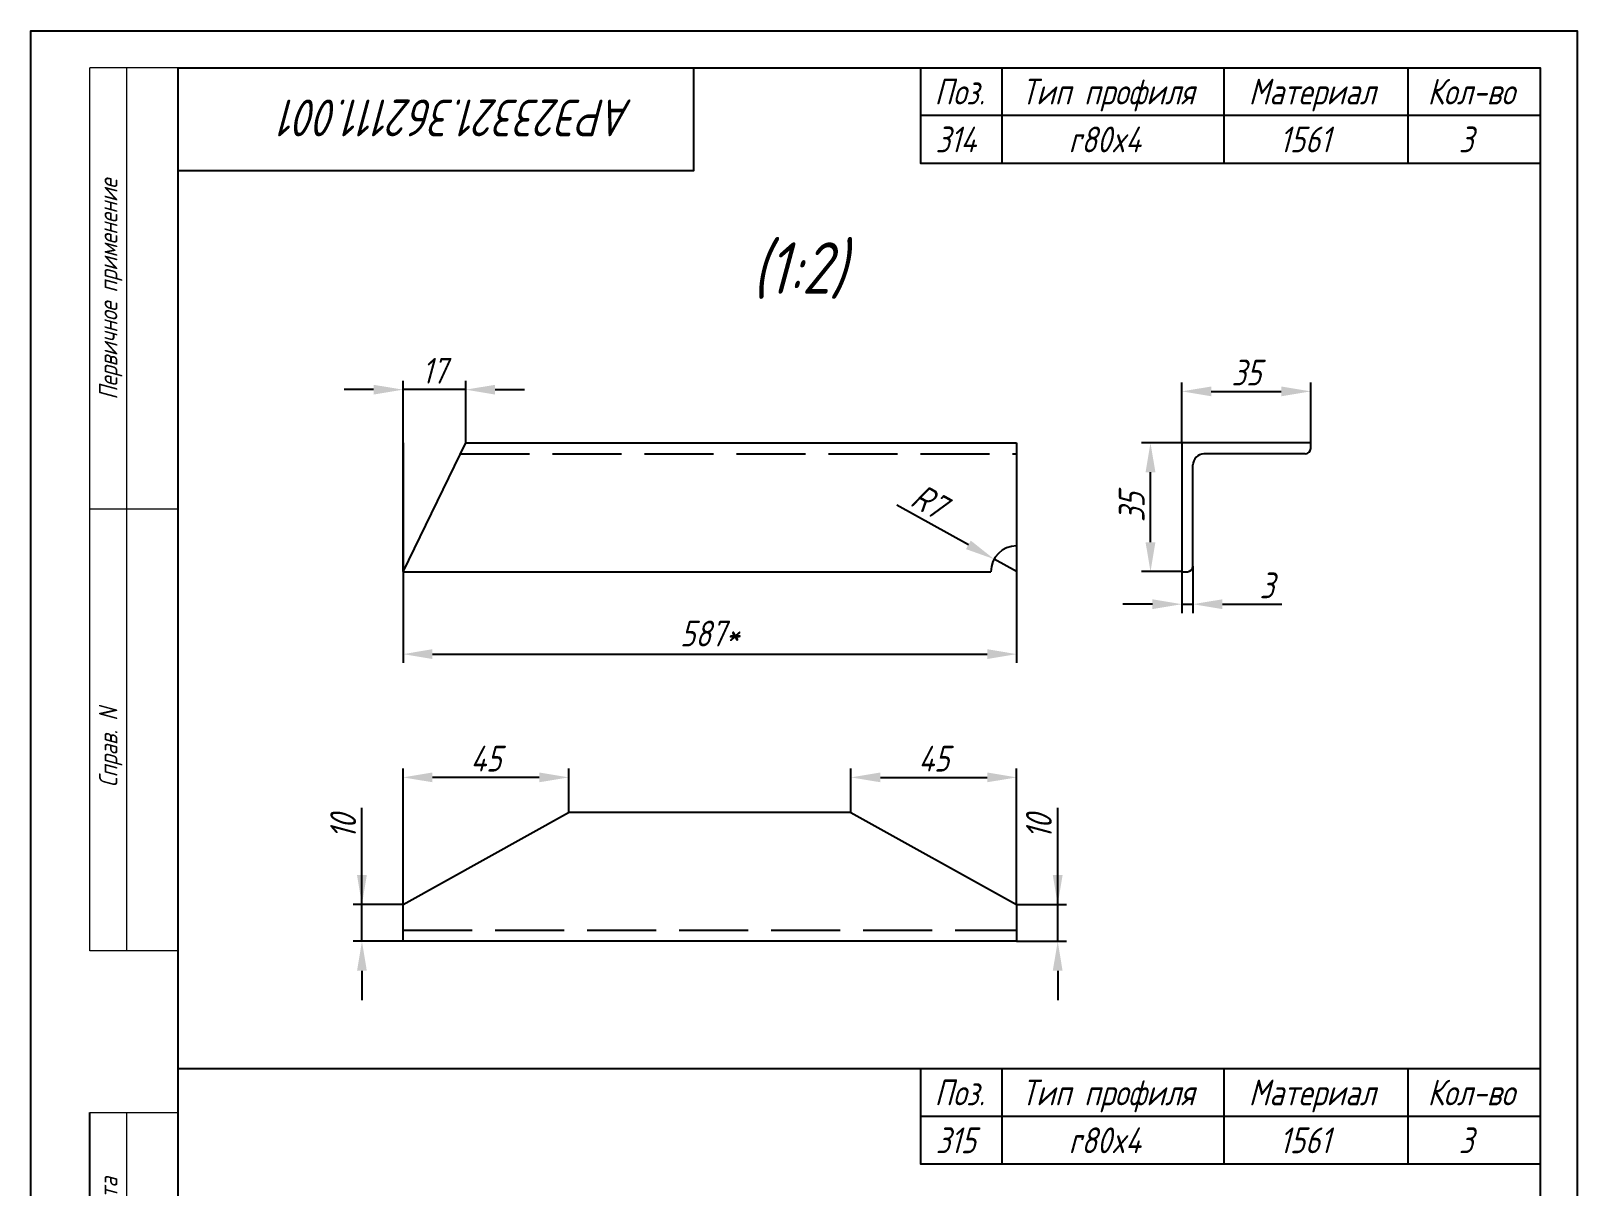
# Model space of a CAD drawing. Header units: millimetres. Extents: x -37166 to -34073, y -441 to 2979.
# Drawn here: x -36047 to -35837, y 740.4 to 897.4 of the extents above; entities that cross this region are included whole.
import ezdxf
from ezdxf.enums import TextEntityAlignment as Align

# ---------------------------------------------------------------- set-up
doc = ezdxf.new("R2010")
doc.units = ezdxf.units.MM
doc.header["$PDSIZE"] = -1
doc.linetypes.add('Short_dashed', pattern=[5, 3.75, -1.25])
doc.linetypes.add('SLD-Сплошная', pattern=[0])
for name, color, linetype in [('Frame', 6, 'Continuous'), ('ОСНОВНАЯ_НАДПИСЬ', 7, 'SLD-Сплошная'), ('ЧЕРТЕЖ', 7, 'Continuous')]:
    doc.layers.add(name, color=color, linetype=linetype)
doc.styles.add('SLDTEXTSTYLE0', font='ГОСТ тип А наклонный.ttf')
doc.styles.get("Standard").update_dxf_attribs({"font": 'ГОСТ тип А наклонный.ttf'})
doc.styles.add('ГОСТ', font='ГОСТ тип А.ttf', dxfattribs={"oblique": 15})
doc.dimstyles.new('dim1', dxfattribs={"dimtxt": 3.5, "dimasz": 4, "dimexe": 1.2, "dimexo": 0, "dimgap": 0.8, "dimtad": 1, "dimdec": 0, "dimdsep": 46, "dimtxsty": 'Standard', "dimcen": 5, "dimadec": 0, "dimazin": 0, "dimtfac": 1, "dimtdec": 0, "dimtmove": 0, "dimatfit": 3, "dimfxl": 0, "dimtolj": 1, "dimtzin": 0, "dimarcsym": 0})

# ---------------------------------------------------------------- blocks, each defined once
blk = doc.blocks.new('stamp-side-22600')
at = {"layer": 'Frame'}
blk.add_line((-12, 0), (-12, 145), dxfattribs=at)
at = {"layer": 'Frame', "lineweight": 13}
for p, q in [((-12, 145), (0, 145)), ((-12, 110), (0, 110)), ((0, 85), (-12, 85)), ((-12, 60), (0, 60)), ((0, 25), (-12, 25)), ((0, 0), (-12, 0))]:
    blk.add_line(p, q, dxfattribs=at)
at = {"layer": 'Frame', "color": 7, "lineweight": 13}
blk.add_line((-7, 145), (-7, 0), dxfattribs=at)
at = {"color": 7, "lineweight": 13, "style": 'ГОСТ', "oblique": 15}
for s, p in [('Подпись и дата', (-8.25, 115.55)), ('Инв. N дубл.', (-8.25, 88.76)), ('Взамен инв. N', (-8.25, 61.42)), ('Подпись и дата', (-8.25, 30.25)), ('Инв. N подл.', (-8.25, 2.97))]:
    blk.add_text(s, height=2.5, rotation=90, dxfattribs=at).set_placement(p)
blk = doc.blocks.new('stamp-side-w22600')
at = {"layer": 'Frame', "lineweight": 13}
for p, q in [((0, 287), (-12, 287)), ((-12, 167), (-12, 287)), ((0, 227), (-12, 227)), ((0, 167), (-12, 167))]:
    blk.add_line(p, q, dxfattribs=at)
at = {"layer": 'Frame', "color": 7, "lineweight": 13}
blk.add_line((-7, 287), (-7, 167), dxfattribs=at)
blk.add_blockref('stamp-side-22600', (0, 0))
at = {"color": 7, "lineweight": 13, "style": 'ГОСТ', "oblique": 15}
for s, p in [('Первичное применение', (-8.25, 241.89)), ('Справ. N', (-8.25, 189.23))]:
    blk.add_text(s, height=2.5, rotation=90, dxfattribs=at).set_placement(p)
blk = doc.blocks.new('A4-vert-gost-02-Neptun')
at = {"layer": 'Frame', "color": 7}
blk.add_lwpolyline([(0, 0), (0, 297), (210, 297), (210, 0)], close=True, dxfattribs=at)
at = {"layer": 'Frame'}
blk.add_lwpolyline([(20, 5), (20, 292), (205, 292), (205, 5)], close=True, dxfattribs=at)
blk.add_lwpolyline([(90, 292), (90, 278), (20, 278)], dxfattribs=at)
blk.add_blockref('stamp-side-w22600', (20, 5))
at = {"layer": 'ОСНОВНАЯ_НАДПИСЬ', "lineweight": 13, "style": 'SLDTEXTSTYLE0', "oblique": 7.5}
blk.add_attdef('PAGE', text='', height=3.5, dxfattribs=at).set_placement((199.52, 7.97), align=Align.CENTER)
at = {"layer": 'ЧЕРТЕЖ', "style": 'ГОСТ', "oblique": 15}
blk.add_attdef('НОМЕР ЧЕРТЕЖА', text='', height=5, rotation=180, dxfattribs=at).set_placement((58.02, 285.18), align=Align.MIDDLE_CENTER)
blk.add_attdef('Номер чертежа', text='', height=7, dxfattribs=at).set_placement((141.15, 13.28), align=Align.MIDDLE_CENTER)
blk = doc.blocks.new('*D6710')
at = {"color": 0, "lineweight": -2}
for p, q in [((-35996.45, 841.37), (-35996.45, 811.46)), ((-35913.11, 827.37), (-35913.11, 811.46)), ((-35992.45, 812.66), (-35917.11, 812.66))]:
    blk.add_line(p, q, dxfattribs=at)
at = {"color": 0}
for points in [[(-35992.45, 813.33), (-35992.45, 812), (-35996.45, 812.66)], [(-35917.11, 812), (-35917.11, 813.33), (-35913.11, 812.66)]]:
    blk.add_solid(points, dxfattribs=at)
at = {"layer": 'Defpoints', "color": 0}
for p in [(-35996.45, 841.37), (-35913.11, 827.37), (-35913.11, 812.66)]:
    blk.add_point(p, dxfattribs=at)
at = {"color": 0, "insert": (-35954.78, 815.46), "char_height": 3.5, "attachment_point": 5}
blk.add_mtext('\\A1;587*', dxfattribs=at)
blk = doc.blocks.new('*D6711')
at = {"color": 0, "lineweight": -2}
for p, q in [((-36000.45, 848.6), (-36004.45, 848.6)), ((-35996.45, 823.87), (-35996.45, 849.8)), ((-35987.94, 848.6), (-35996.45, 848.6)), ((-35987.94, 841.37), (-35987.94, 849.8)), ((-35983.94, 848.6), (-35979.94, 848.6))]:
    blk.add_line(p, q, dxfattribs=at)
at = {"color": 0}
for points in [[(-36000.45, 847.93), (-36000.45, 849.26), (-35996.45, 848.6)], [(-35983.94, 849.26), (-35983.94, 847.93), (-35987.94, 848.6)]]:
    blk.add_solid(points, dxfattribs=at)
at = {"layer": 'Defpoints', "color": 0}
for p in [(-35996.45, 848.6), (-35987.94, 841.37), (-35996.45, 823.87)]:
    blk.add_point(p, dxfattribs=at)
at = {"color": 0, "insert": (-35992.2, 851.17), "char_height": 3.5, "attachment_point": 5}
blk.add_mtext('\\A1;17', dxfattribs=at)
blk = doc.blocks.new('*D6712')
at = {"color": 0, "lineweight": -2}
for p, q in [((-35935.61, 791.14), (-35935.61, 797.11)), ((-35931.61, 795.91), (-35917.11, 795.91)), ((-35913.11, 778.64), (-35913.11, 797.11))]:
    blk.add_line(p, q, dxfattribs=at)
at = {"color": 0}
for points in [[(-35931.61, 796.58), (-35931.61, 795.25), (-35935.61, 795.91)], [(-35917.11, 795.25), (-35917.11, 796.58), (-35913.11, 795.91)]]:
    blk.add_solid(points, dxfattribs=at)
at = {"layer": 'Defpoints', "color": 0}
for p in [(-35913.11, 795.91), (-35935.61, 791.14), (-35913.11, 778.64)]:
    blk.add_point(p, dxfattribs=at)
at = {"color": 0, "insert": (-35924.36, 798.46), "char_height": 3.5, "attachment_point": 5}
blk.add_mtext('\\A1;45', dxfattribs=at)
blk = doc.blocks.new('*D6713')
at = {"color": 0, "lineweight": -2}
for p, q in [((-35907.53, 778.64), (-35907.53, 791.76)), ((-35907.53, 782.64), (-35907.53, 786.64)), ((-35913.11, 778.64), (-35906.33, 778.64)), ((-35907.53, 773.64), (-35907.53, 778.64)), ((-35913.11, 773.64), (-35906.33, 773.64)), ((-35907.53, 769.64), (-35907.53, 765.64))]:
    blk.add_line(p, q, dxfattribs=at)
at = {"color": 0}
for points in [[(-35908.2, 782.64), (-35906.87, 782.64), (-35907.53, 778.64)], [(-35906.87, 769.64), (-35908.2, 769.64), (-35907.53, 773.64)]]:
    blk.add_solid(points, dxfattribs=at)
at = {"layer": 'Defpoints', "color": 0}
for p in [(-35913.11, 778.64), (-35907.53, 778.64), (-35913.11, 773.64)]:
    blk.add_point(p, dxfattribs=at)
at = {"color": 0, "insert": (-35910.08, 789.2), "char_height": 3.5, "attachment_point": 5, "rotation": 90}
blk.add_mtext('\\A1;10', dxfattribs=at)
blk = doc.blocks.new('*D6714')
at = {"color": 0, "lineweight": -2}
for p, q in [((-35996.45, 778.64), (-35996.45, 797.11)), ((-35977.95, 795.91), (-35992.45, 795.91)), ((-35973.95, 791.14), (-35973.95, 797.11))]:
    blk.add_line(p, q, dxfattribs=at)
at = {"color": 0}
for points in [[(-35992.45, 796.58), (-35992.45, 795.25), (-35996.45, 795.91)], [(-35977.95, 795.25), (-35977.95, 796.58), (-35973.95, 795.91)]]:
    blk.add_solid(points, dxfattribs=at)
at = {"layer": 'Defpoints', "color": 0}
for p in [(-35996.45, 795.91), (-35973.95, 791.14), (-35996.45, 778.64)]:
    blk.add_point(p, dxfattribs=at)
at = {"color": 0, "insert": (-35985.2, 798.46), "char_height": 3.5, "attachment_point": 5}
blk.add_mtext('\\A1;45', dxfattribs=at)
blk = doc.blocks.new('*D6715')
at = {"color": 0, "lineweight": -2}
for p, q in [((-36002.03, 778.64), (-36002.03, 791.76)), ((-36002.03, 782.64), (-36002.03, 786.64)), ((-35996.45, 778.64), (-36003.23, 778.64)), ((-36002.03, 773.64), (-36002.03, 778.64)), ((-35996.45, 773.64), (-36003.23, 773.64)), ((-36002.03, 769.64), (-36002.03, 765.64))]:
    blk.add_line(p, q, dxfattribs=at)
at = {"color": 0}
for points in [[(-36002.7, 782.64), (-36001.37, 782.64), (-36002.03, 778.64)], [(-36001.37, 769.64), (-36002.7, 769.64), (-36002.03, 773.64)]]:
    blk.add_solid(points, dxfattribs=at)
at = {"layer": 'Defpoints', "color": 0}
for p in [(-36002.03, 778.64), (-35996.45, 778.64), (-35996.45, 773.64)]:
    blk.add_point(p, dxfattribs=at)
at = {"color": 0, "insert": (-36004.58, 789.2), "char_height": 3.5, "attachment_point": 5, "rotation": 90}
blk.add_mtext('\\A1;10', dxfattribs=at)
blk = doc.blocks.new('*D6716')
at = {"color": 0, "lineweight": -2}
for p, q in [((-35890.67, 841.37), (-35896.13, 841.37)), ((-35894.93, 827.87), (-35894.93, 837.37)), ((-35890.67, 823.87), (-35896.13, 823.87))]:
    blk.add_line(p, q, dxfattribs=at)
at = {"color": 0}
for points in [[(-35894.26, 837.37), (-35895.6, 837.37), (-35894.93, 841.37)], [(-35895.6, 827.87), (-35894.26, 827.87), (-35894.93, 823.87)]]:
    blk.add_solid(points, dxfattribs=at)
at = {"layer": 'Defpoints', "color": 0}
for p in [(-35894.93, 841.37), (-35890.67, 841.37), (-35890.67, 823.87)]:
    blk.add_point(p, dxfattribs=at)
at = {"color": 0, "insert": (-35897.48, 832.62), "char_height": 3.5, "attachment_point": 5, "rotation": 90}
blk.add_mtext('\\A1;35', dxfattribs=at)
blk = doc.blocks.new('*D6717')
at = {"color": 0, "lineweight": -2}
for p, q in [((-35890.67, 841.37), (-35890.67, 849.57)), ((-35873.17, 841.37), (-35873.17, 849.57)), ((-35886.67, 848.37), (-35877.17, 848.37))]:
    blk.add_line(p, q, dxfattribs=at)
at = {"color": 0}
for points in [[(-35886.67, 849.03), (-35886.67, 847.7), (-35890.67, 848.37)], [(-35877.17, 847.7), (-35877.17, 849.03), (-35873.17, 848.37)]]:
    blk.add_solid(points, dxfattribs=at)
at = {"layer": 'Defpoints', "color": 0}
for p in [(-35873.17, 848.37), (-35890.67, 841.37), (-35873.17, 841.37)]:
    blk.add_point(p, dxfattribs=at)
at = {"color": 0, "insert": (-35881.92, 850.92), "char_height": 3.5, "attachment_point": 5}
blk.add_mtext('\\A1;35', dxfattribs=at)
blk = doc.blocks.new('*D6718')
at = {"color": 0, "lineweight": -2}
for p, q in [((-35890.67, 823.87), (-35890.67, 818.25)), ((-35889.17, 824.62), (-35889.17, 818.25)), ((-35894.67, 819.45), (-35898.67, 819.45)), ((-35890.67, 819.45), (-35889.17, 819.45)), ((-35885.17, 819.45), (-35877.09, 819.45))]:
    blk.add_line(p, q, dxfattribs=at)
at = {"color": 0}
for points in [[(-35894.67, 818.78), (-35894.67, 820.11), (-35890.67, 819.45)], [(-35885.17, 820.11), (-35885.17, 818.78), (-35889.17, 819.45)]]:
    blk.add_solid(points, dxfattribs=at)
at = {"layer": 'Defpoints', "color": 0}
for p in [(-35890.67, 823.87), (-35889.17, 824.62), (-35889.17, 819.45)]:
    blk.add_point(p, dxfattribs=at)
at = {"color": 0, "insert": (-35879.13, 822), "char_height": 3.5, "attachment_point": 5}
blk.add_mtext('\\A1;3', dxfattribs=at)
blk = doc.blocks.new('*D6719')
at = {"color": 0, "lineweight": -2}
for p, q in [((-35919.67, 827.51), (-35929.4, 832.92)), ((-35913.11, 823.87), (-35916.17, 825.57))]:
    blk.add_line(p, q, dxfattribs=at)
at = {"color": 0}
blk.add_solid([(-35919.99, 826.93), (-35919.34, 828.09), (-35916.17, 825.57)], dxfattribs=at)
at = {"layer": 'Defpoints', "color": 0}
for p in [(-35916.17, 825.57), (-35913.11, 823.87)]:
    blk.add_point(p, dxfattribs=at)
at = {"color": 0, "insert": (-35925.03, 833.44), "char_height": 3.5, "attachment_point": 5, "rotation": 330.9177}
blk.add_mtext('\\A1;R7', dxfattribs=at)

msp = doc.modelspace()

# ---------------------------------------------------------------- linework, layer by layer
at = {"color": 6, "ltscale": 0.05}
for p, q in [((-35915.116, 892.351), (-35915.116, 879.351)), ((-35884.991, 892.351), (-35884.991, 879.351)), ((-35859.991, 892.351), (-35859.991, 879.351)), ((-35841.991, 885.851), (-35926.116, 885.851)), ((-35915.116, 756.343), (-35915.116, 743.343)), ((-35884.991, 756.343), (-35884.991, 743.343)), ((-35859.991, 756.343), (-35859.991, 743.343)), ((-35841.991, 749.843), (-35926.116, 749.843))]:
    msp.add_line(p, q, dxfattribs=at)
at = {"color": 1}
for p, q in [((-35996.454, 823.865), (-35987.936, 841.365)), ((-35987.936, 841.365), (-35913.114, 841.365)), ((-35913.114, 841.365), (-35913.114, 827.365)), ((-35890.672, 841.365), (-35890.672, 823.865)), ((-35873.172, 841.365), (-35890.672, 841.365)), ((-35873.172, 840.615), (-35873.172, 841.365)), ((-35889.172, 824.615), (-35889.172, 838.365)), ((-35873.922, 839.865), (-35887.672, 839.865)), ((-35996.454, 823.865), (-35916.614, 823.865)), ((-35890.672, 823.865), (-35889.922, 823.865)), ((-35996.454, 778.642), (-35973.954, 791.142)), ((-35935.614, 791.142), (-35973.954, 791.142)), ((-35935.614, 791.142), (-35913.114, 778.642)), ((-35996.454, 773.642), (-35996.454, 778.642)), ((-35913.114, 778.642), (-35913.114, 773.642)), ((-35913.114, 773.642), (-35996.454, 773.642))]:
    msp.add_line(p, q, dxfattribs=at)
at = {"color": 1, "linetype": 'Short_dashed', "ltscale": 2.5}
msp.add_line((-35996.454, 775.142), (-35913.114, 775.142), dxfattribs=at)
at = {"color": 6}
msp.add_line((-36026.991, 756.343), (-35841.991, 756.343), dxfattribs=at)
at = {"color": 6, "ltscale": 0.05}
for points in [[(-35926.116, 892.351), (-35841.991, 892.351), (-35841.991, 879.351), (-35926.116, 879.351)], [(-35926.116, 756.343), (-35841.991, 756.343), (-35841.991, 743.343), (-35926.116, 743.343)]]:
    msp.add_lwpolyline(points, close=True, dxfattribs=at)
at = {"color": 1, "linetype": 'Short_dashed', "ltscale": 2.5}
msp.add_lwpolyline([(-35988.667, 839.865), (-35913.114, 839.865)], dxfattribs=at)
at = {"color": 1}
for centre, radius, start, end in [((-35873.922, 840.615), 0.75, 270, 0), ((-35887.672, 838.365), 1.5, 90, 180), ((-35913.114, 823.865), 3.5, 90, 180), ((-35889.922, 824.615), 0.75, 270, 0)]:
    msp.add_arc(centre, radius, start, end, dxfattribs=at)

# ---------------------------------------------------------------- block references
at = {"color": 2, "lineweight": 100, "ltscale": 0.4}
ref = msp.add_blockref('A4-vert-gost-02-Neptun', (-36046.989, 600.351), dxfattribs=at)
ref.add_attrib('НОМЕР ЧЕРТЕЖА', 'АРЭ23321.362111.001', dxfattribs={"layer": 'ЧЕРТЕЖ', "height": 5, "rotation": 180, "style": 'ГОСТ', "oblique": 15}).set_placement((-35988.967, 885.531), align=Align.MIDDLE_CENTER)

# ---------------------------------------------------------------- texts
at = {"color": 7, "char_height": 3.5, "attachment_point": 2, "style": 'ГОСТ'}
for s, insert in [('{\\A1;Поз.}', (-35920.853, 890.851)), ('{\\A1;Тип профиля}', (-35900.711, 890.851)), ('{\\A1;Материал}', (-35872.975, 890.851)), ('{\\A1;Кол-во}', (-35851.39, 890.851)), ('314', (-35921.378, 884.351)), ('{\\A1;r80x4}', (-35901.134, 884.351)), ('{\\A1;1561}', (-35873.953, 884.351)), ('3', (-35852.082, 884.351)), ('{\\A1;Поз.}', (-35920.853, 754.843)), ('{\\A1;Тип профиля}', (-35900.711, 754.843)), ('{\\A1;Материал}', (-35872.975, 754.843)), ('{\\A1;Кол-во}', (-35851.39, 754.843)), ('315', (-35921.378, 748.343)), ('{\\A1;r80x4}', (-35901.134, 748.343)), ('{\\A1;1561}', (-35873.953, 748.343)), ('3', (-35852.082, 748.343))]:
    msp.add_mtext(s, dxfattribs=dict(at, insert=insert))

# ---------------------------------------------------------------- dimensions: what is measured, and where the dimension line sits
for base, p1, p2, picture, middle in [((-35996.454, 848.597), (-35987.936, 841.365), (-35996.454, 823.865), '*D6711', (-35992.195, 851.17)), ((-35873.172, 848.365), (-35890.672, 841.365), (-35873.172, 841.365), '*D6717', (-35881.922, 850.915)), ((-35889.172, 819.445), (-35890.672, 823.865), (-35889.172, 824.615), '*D6718', (-35879.131, 821.995))]:
    dim = msp.add_linear_dim(base=base, p1=p1, p2=p2, dimstyle='dim1', override={"dimscale": 1, "dimlfac": 2, "dimtxsty": 'Standard', "dimsah": 1, "dimtolj": 1})
    dim.commit()
    dim.dimension.update_dxf_attribs({"geometry": picture, "text_midpoint": middle})
dim = msp.add_linear_dim(base=(-35913.114, 812.663), p1=(-35996.454, 841.365), p2=(-35913.114, 827.365), angle=0, text='587*', dimstyle='dim1', override={"dimscale": 1, "dimlfac": 2, "dimtxsty": 'Standard', "dimsah": 1, "dimtolj": 1})
dim.commit()
dim.dimension.update_dxf_attribs({"geometry": '*D6710', "text_midpoint": (-35954.784, 815.462)})
dim = msp.add_linear_dim(base=(-35894.929, 841.365), p1=(-35890.672, 823.865), p2=(-35890.672, 841.365), angle=90, dimstyle='dim1', override={"dimscale": 1, "dimlfac": 2, "dimtxsty": 'Standard', "dimsah": 1, "dimtolj": 1})
dim.commit()
dim.dimension.update_dxf_attribs({"geometry": '*D6716', "text_midpoint": (-35897.479, 832.615)})
dim = msp.add_radius_dim(center=(-35913.114, 823.865), mpoint=(-35916.173, 825.566), dimstyle='dim1', override={"dimlfac": 2, "dimtxsty": 'Standard', "dimsah": 1, "dimtolj": 1})
dim.commit()
dim.dimension.update_dxf_attribs({"geometry": '*D6719', "text_midpoint": (-35926.281, 831.189), "dimtype": 164})
for base, p1, p2, angle, picture, middle in [((-35996.454, 795.915), (-35973.954, 791.142), (-35996.454, 778.642), 180, '*D6714', (-35985.204, 795.915)), ((-35913.114, 795.915), (-35935.614, 791.142), (-35913.114, 778.642), 0, '*D6712', (-35924.364, 795.915)), ((-36002.035, 778.642), (-35996.454, 773.642), (-35996.454, 778.642), 90, '*D6715', (-36002.035, 789.202)), ((-35907.533, 778.642), (-35913.114, 773.642), (-35913.114, 778.642), 90, '*D6713', (-35907.533, 789.202))]:
    dim = msp.add_linear_dim(base=base, p1=p1, p2=p2, angle=angle, dimstyle='dim1', override={"dimscale": 1, "dimlfac": 2, "dimsah": 1})
    dim.commit()
    dim.dimension.update_dxf_attribs({"geometry": picture, "text_midpoint": middle, "dimtype": 160})

# ---------------------------------------------------------------- next in the draw order: texts
at = {"color": 7, "insert": (-35949.073, 860.933), "char_height": 7, "attachment_point": 7, "style": 'ГОСТ', "bg_fill": 2}
msp.add_mtext('{\\A1;(1:2)}', dxfattribs=at)

doc.saveas('drawing.dxf')
